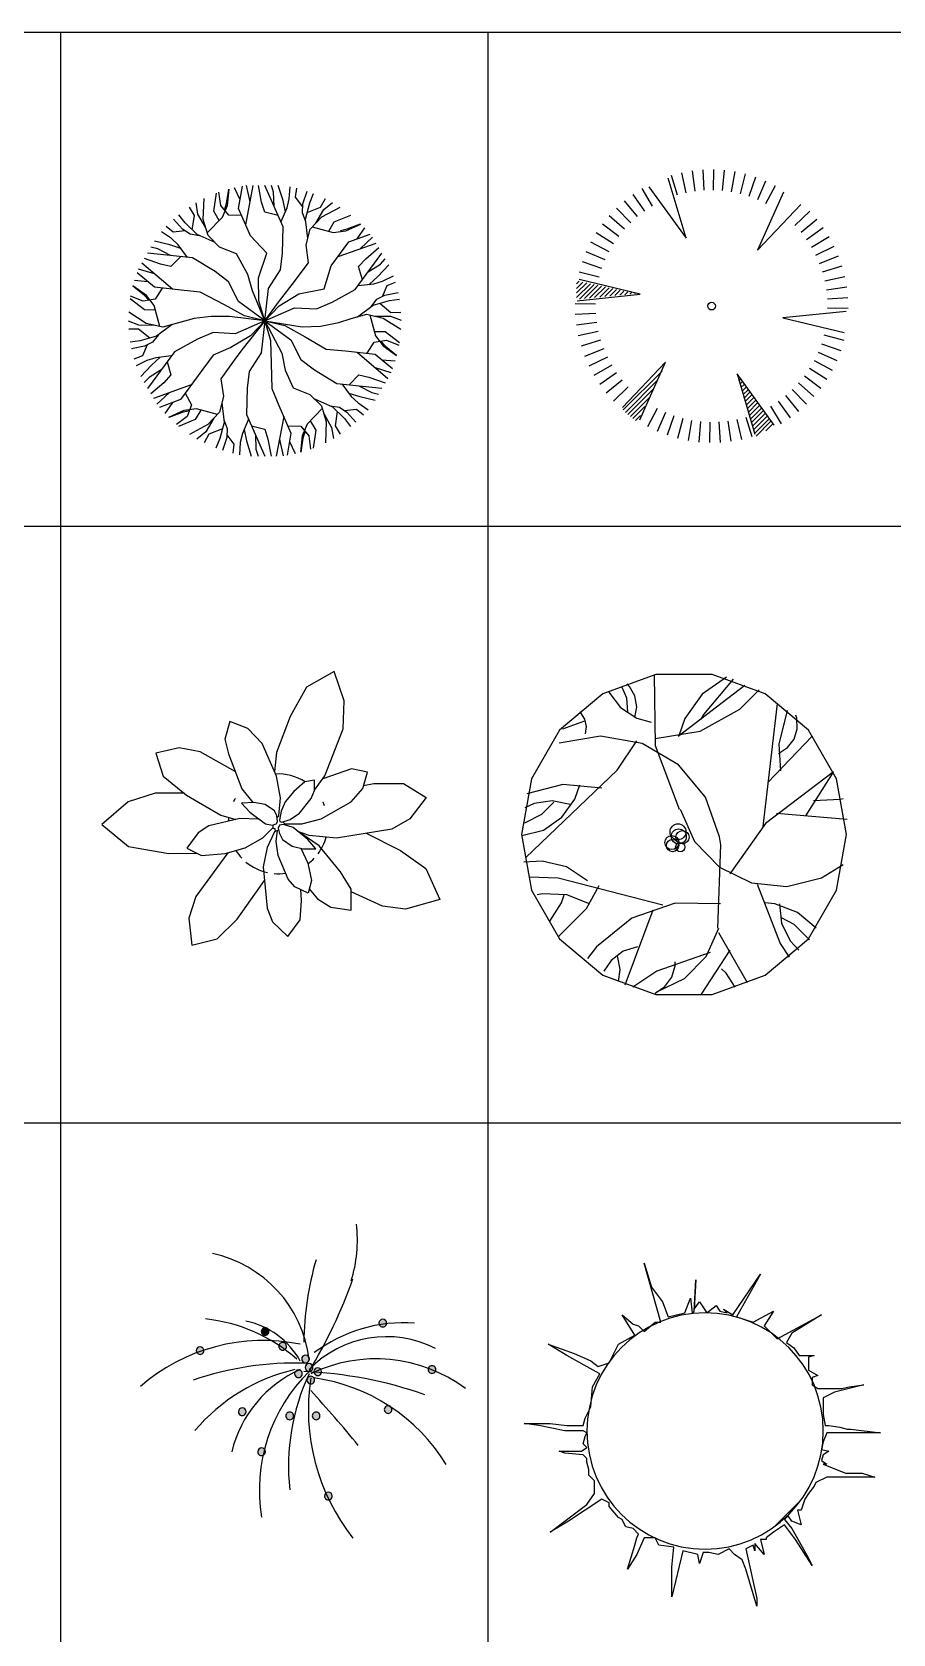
# Model space of a CAD drawing. Header units: millimetres. Extents: x -4017 to 59953, y -688 to 66564.
# Drawn here: x 30828 to 35047, y 40044 to 47895 of the extents above; entities that cross this region are included whole.
import ezdxf

# ---------------------------------------------------------------- set-up
doc = ezdxf.new("R2010")
doc.units = ezdxf.units.MM
doc.layers.add('www.cad-blocks.net', color=7, linetype='Continuous')
doc.styles.get("Standard").update_dxf_attribs({"font": 'arial.ttf'})

# ---------------------------------------------------------------- blocks, each defined once
blk = doc.blocks.new('A$C516926BB')
for p, q in [((0, 38.5194), (62.4121, 38.5194)), ((33.426, 38.5194), (33.426, 0)), ((35.5196, 38.5194), (35.5196, 0)), ((0, 36.0983), (62.4121, 36.0983)), ((0, 33.1729), (62.4121, 33.1729))]:
    blk.add_line(p, q)
blk = doc.blocks.new('A$C1F8B4C3A')
at = {"color": 0}
for p, q in [((0.3666, 1.1593), (0.3705, 1.2613)), ((0.4187, 1.2002), (0.4311, 1.2878)), ((0.4528, 1.2273), (0.4438, 1.2925)), ((0.481, 1.2383), (0.4918, 1.3076)), ((0.485, 1.2271), (0.4936, 1.3081)), ((0.5471, 1.2553), (0.5196, 1.3146)), ((0.54, 1.2136), (0.5585, 1.3222)), ((0.5756, 1.1323), (0.6117, 1.3261)), ((0.5967, 1.246), (0.5785, 1.3253)), ((0.6526, 1.2438), (0.6372, 1.3261)), ((0.7576, 1.123), (0.668, 1.3261)), ((0.7115, 1.2932), (0.7013, 1.3261)), ((0.7138, 1.2223), (0.7115, 1.2932)), ((0.7576, 1.252), (0.7346, 1.3261)), ((0.7782, 1.2164), (0.7884, 1.2603)), ((0.7884, 1.2603), (0.7928, 1.3196)), ((0.8191, 1.2685), (0.8255, 1.3125)), ((0.8542, 1.2217), (0.8191, 1.2685)), ((0.855, 1.2356), (0.8754, 1.2984)), ((0.8883, 1.241), (0.9075, 1.287)), ((0.942, 1.2191), (0.9656, 1.2615)), ((0.2777, 1.1426), (0.2475, 1.1822)), ((0.3236, 1.1782), (0.2986, 1.2198)), ((0.3127, 1.1083), (0.3236, 1.1782)), ((0.3408, 1.186), (0.3322, 1.2407)), ((0.3791, 1.1184), (0.3408, 1.186)), ((0.4454, 1.1536), (0.4187, 1.2002)), ((0.4913, 1.1806), (0.4528, 1.2273)), ((0.4613, 1.1697), (0.485, 1.2271)), ((0.4709, 1.2054), (0.481, 1.2383)), ((0.5555, 1.178), (0.4913, 1.1806)), ((0.5989, 1.0791), (0.54, 1.2136)), ((0.668, 1.1944), (0.6526, 1.2438)), ((0.7334, 1.178), (0.668, 1.1944)), ((0.7477, 1.1456), (0.7782, 1.2164)), ((0.7696, 1.1964), (0.7576, 1.252)), ((0.8524, 1.1917), (0.855, 1.2356)), ((0.8693, 1.1482), (0.8524, 1.1917)), ((0.8678, 1.1614), (0.8883, 1.241)), ((0.8761, 1.1936), (0.942, 1.2191)), ((0.918, 1.1412), (0.9574, 1.2081)), ((0.9472, 1.1725), (1.0375, 1.22)), ((0.9574, 1.2081), (1.0005, 1.2429)), ((1.0087, 1.1477), (1.0907, 1.1808)), ((0.2111, 1.0657), (0.1619, 1.0992)), ((0.2194, 1.0965), (0.1844, 1.124)), ((0.2774, 1.1034), (0.2194, 1.0965)), ((0.2658, 1.111), (0.2216, 1.1601)), ((0.3025, 1.0869), (0.2658, 1.111)), ((0.3364, 1.0851), (0.2777, 1.1426)), ((0.3907, 1.0803), (0.3666, 1.1593)), ((0.3865, 1.0942), (0.4613, 1.1697)), ((0.7551, 0.994), (0.7576, 1.123)), ((0.8785, 1.0659), (0.8678, 1.1614)), ((0.8703, 1.0352), (0.8908, 1.1121)), ((0.8908, 1.1121), (0.9472, 1.1725)), ((0.9007, 1.1226), (1.0035, 1.0956)), ((0.9817, 1.1014), (1.0087, 1.1477)), ((1.0035, 1.0956), (1.065, 1.1038)), ((1.0392, 1.1052), (1.0728, 1.1128)), ((1.065, 1.1038), (1.1395, 1.1368)), ((1.0728, 1.1128), (1.1382, 1.1381)), ((1.1206, 1.0641), (1.1581, 1.1176)), ((0.1442, 1.0156), (0.1105, 1.0232)), ((0.2029, 1.035), (0.1272, 1.0521)), ((0.257, 1.0175), (0.2029, 1.035)), ((0.244, 1.0349), (0.2111, 1.0657)), ((0.2901, 0.9731), (0.244, 1.0349)), ((0.3487, 1.0797), (0.3025, 1.0869)), ((0.4245, 1.0466), (0.3364, 1.0851)), ((0.447, 1.0242), (0.3907, 1.0803)), ((0.5295, 0.9913), (0.447, 1.0242)), ((0.6782, 0.994), (0.5989, 1.0791)), ((0.8831, 0.9474), (0.8703, 1.0352)), ((0.9939, 0.9312), (1.0809, 1.0494)), ((1.0283, 0.9779), (1.2142, 1.0436)), ((1.0809, 1.0494), (1.1843, 1.0877)), ((1.1373, 1.0164), (1.1968, 1.0719)), ((1.1633, 0.9669), (1.227, 1.0214)), ((0.2156, 0.8174), (0.0657, 0.9456)), ((0.1576, 0.9399), (0.0785, 0.9678)), ((0.3146, 0.9705), (0.0939, 0.9944)), ((0.2067, 0.9822), (0.1442, 1.0156)), ((0.2548, 0.9769), (0.208, 0.9285)), ((0.4251, 0.9038), (0.3146, 0.9705)), ((0.585, 0.8889), (0.5295, 0.9913)), ((0.6372, 0.8733), (0.6782, 0.994)), ((0.7448, 0.9117), (0.7551, 0.994)), ((0.803, 0.8408), (0.8831, 0.9474)), ((1.1113, 0.8156), (1.2423, 0.9948)), ((1.1282, 0.9289), (1.1633, 0.9669)), ((1.2356, 0.9406), (1.259, 0.966)), ((0.1273, 0.8272), (0.0425, 0.8976)), ((0.1277, 0.8926), (0.0499, 0.9164)), ((0.208, 0.9285), (0.1576, 0.9399)), ((0.4912, 0.8537), (0.4251, 0.9038)), ((0.6074, 0.8088), (0.585, 0.8889)), ((0.6398, 0.7608), (0.6372, 0.8733)), ((0.6859, 0.8211), (0.7448, 0.9117)), ((0.9598, 0.8199), (0.9939, 0.9312)), ((1.1468, 0.8641), (1.1282, 0.9289)), ((1.1753, 0.9032), (1.2356, 0.9406)), ((1.1808, 0.842), (1.223, 0.8801)), ((1.223, 0.8801), (1.2757, 0.9371)), ((1.2455, 0.8576), (1.2991, 0.8835)), ((0.0765, 0.7885), (0.0219, 0.8326)), ((0.0882, 0.7863), (0.0223, 0.8343)), ((0.0948, 0.8543), (0.0297, 0.8601)), ((0.0999, 0.7633), (0.0765, 0.7885)), ((0.126, 0.7372), (0.0882, 0.7863)), ((0.2732, 0.811), (0.1273, 0.8272)), ((0.1659, 0.8229), (0.1315, 0.7686)), ((0.351, 0.8024), (0.2732, 0.811)), ((0.4707, 0.7413), (0.351, 0.8024)), ((0.5402, 0.7574), (0.4912, 0.8537)), ((0.6682, 0.6631), (0.6074, 0.8088)), ((0.6682, 0.6631), (0.6859, 0.8211)), ((0.7356, 0.7544), (0.803, 0.8408)), ((0.7387, 0.7365), (0.8348, 0.795)), ((0.8348, 0.795), (0.9598, 0.8199)), ((0.9983, 0.7533), (1.1113, 0.8156)), ((1.1258, 0.8355), (1.2024, 0.8445)), ((1.2024, 0.8445), (1.2455, 0.8576)), ((1.2181, 0.7679), (1.2574, 0.7876)), ((1.245, 0.7814), (1.268, 0.8351)), ((1.2574, 0.7876), (1.322, 0.8014)), ((1.268, 0.8351), (1.3093, 0.8516)), ((0.0783, 0.7156), (0.0086, 0.7701)), ((0.0719, 0.7586), (0.0109, 0.7834)), ((0.1315, 0.7686), (0.0719, 0.7586)), ((0.132, 0.7153), (0.0783, 0.7156)), ((0.154, 0.6346), (0.126, 0.7372)), ((0.5694, 0.6873), (0.4707, 0.7413)), ((0.6682, 0.6631), (0.5402, 0.7574)), ((0.6682, 0.6631), (0.6398, 0.7608)), ((0.6682, 0.6631), (0.7356, 0.7544)), ((0.6682, 0.6631), (0.7387, 0.7365)), ((0.6682, 0.6631), (0.814, 0.7268)), ((0.814, 0.7268), (0.9218, 0.7211)), ((0.9218, 0.7211), (0.9983, 0.7533)), ((1.1223, 0.6824), (1.1996, 0.7394)), ((1.1889, 0.7315), (1.2181, 0.7679)), ((1.1996, 0.7394), (1.2788, 0.7615)), ((1.2316, 0.7483), (1.2866, 0.7039)), ((1.2788, 0.7615), (1.3282, 0.7679)), ((0.0516, 0.641), (0, 0.6609)), ((0.0876, 0.6499), (0.0013, 0.7043)), ((0.1293, 0.6403), (0.0516, 0.641)), ((0.1681, 0.6314), (0.0876, 0.6499)), ((0.2142, 0.6438), (0.1369, 0.5867)), ((0.2449, 0.652), (0.1681, 0.6314)), ((0.3221, 0.6743), (0.2449, 0.652)), ((0.4055, 0.6839), (0.3221, 0.6743)), ((0.4952, 0.6839), (0.4055, 0.6839)), ((0.6682, 0.6631), (0.4952, 0.6839)), ((0.6682, 0.6631), (0.5225, 0.5994)), ((0.6682, 0.6631), (0.5561, 0.5205)), ((0.6682, 0.6631), (0.5694, 0.6873)), ((0.6682, 0.6631), (0.5978, 0.5896)), ((0.6682, 0.6631), (0.6506, 0.505)), ((0.6682, 0.6631), (0.6967, 0.5654)), ((0.6682, 0.6631), (0.7517, 0.5045)), ((0.6682, 0.6631), (0.7963, 0.5687)), ((0.6682, 0.6631), (0.7671, 0.6388)), ((0.6682, 0.6631), (0.851, 0.6326)), ((0.7671, 0.6388), (0.8658, 0.5848)), ((0.851, 0.6326), (0.9408, 0.6358)), ((0.9408, 0.6358), (1.0305, 0.6551)), ((1.0305, 0.6551), (1.0916, 0.6741)), ((1.0916, 0.6741), (1.1684, 0.6948)), ((1.1684, 0.6948), (1.2488, 0.6762)), ((1.1825, 0.6915), (1.2105, 0.589)), ((1.2072, 0.6858), (1.2849, 0.6851)), ((1.2488, 0.6762), (1.3352, 0.6218)), ((1.2849, 0.6851), (1.3365, 0.6653)), ((1.2866, 0.7039), (1.3352, 0.7048)), ((0.0498, 0.6222), (0.0013, 0.6214)), ((0.0577, 0.5646), (0.0083, 0.5583)), ((0.1049, 0.5778), (0.0498, 0.6222)), ((0.1369, 0.5867), (0.0577, 0.5646)), ((0.1184, 0.5583), (0.0791, 0.5385)), ((0.1476, 0.5946), (0.1184, 0.5583)), ((0.3382, 0.5728), (0.2252, 0.5105)), ((0.4146, 0.6051), (0.3382, 0.5728)), ((0.5225, 0.5994), (0.4146, 0.6051)), ((0.5978, 0.5896), (0.5017, 0.5311)), ((0.6967, 0.5654), (0.6992, 0.4529)), ((0.7963, 0.5687), (0.8453, 0.4724)), ((0.8658, 0.5848), (0.9696, 0.5237)), ((1.1706, 0.5032), (1.205, 0.5575)), ((1.2045, 0.6108), (1.2581, 0.6106)), ((1.205, 0.5575), (1.2646, 0.5675)), ((1.2105, 0.589), (1.2483, 0.5398)), ((1.2366, 0.5628), (1.26, 0.5376)), ((1.2581, 0.6106), (1.3279, 0.556)), ((1.2646, 0.5675), (1.3256, 0.5427)), ((0.0791, 0.5385), (0.0145, 0.5248)), ((0.0685, 0.491), (0.0271, 0.4746)), ((0.0915, 0.5448), (0.0685, 0.491)), ((0.1341, 0.4816), (0.091, 0.4685)), ((0.2252, 0.5105), (0.0941, 0.3313)), ((0.1557, 0.4842), (0.1135, 0.446)), ((0.2107, 0.4906), (0.1341, 0.4816)), ((0.4151, 0.4949), (0.3426, 0.395)), ((0.5017, 0.5311), (0.4151, 0.4949)), ((0.5561, 0.5205), (0.5177, 0.4693)), ((0.6506, 0.505), (0.5917, 0.4144)), ((0.7517, 0.5045), (0.7677, 0.4212)), ((0.8453, 0.4724), (0.9114, 0.4224)), ((0.9696, 0.5237), (1.0632, 0.5151)), ((1.0632, 0.5151), (1.2091, 0.4989)), ((1.1209, 0.5087), (1.2708, 0.3805)), ((1.2091, 0.4989), (1.294, 0.4285)), ((1.2417, 0.4719), (1.3068, 0.4661)), ((1.2483, 0.5398), (1.3142, 0.4918)), ((1.26, 0.5376), (1.3146, 0.4936)), ((0.091, 0.4685), (0.0374, 0.4427)), ((0.1135, 0.446), (0.0608, 0.389)), ((0.1611, 0.4229), (0.1009, 0.3855)), ((0.2082, 0.3972), (0.1732, 0.3592)), ((0.1897, 0.462), (0.2082, 0.3972)), ((0.3426, 0.395), (0.2556, 0.2767)), ((0.5177, 0.4693), (0.4533, 0.3787)), ((0.5917, 0.4144), (0.5814, 0.3321)), ((0.6992, 0.4529), (0.7036, 0.3315)), ((0.7677, 0.4212), (0.807, 0.3348)), ((0.9114, 0.4224), (1.0219, 0.3557)), ((1.0816, 0.3492), (1.1285, 0.3976)), ((1.1285, 0.3976), (1.1789, 0.3862)), ((1.2088, 0.4335), (1.2866, 0.4097)), ((0.1009, 0.3855), (0.0775, 0.3602)), ((0.1732, 0.3592), (0.1095, 0.3047)), ((0.3082, 0.3482), (0.1223, 0.2825)), ((0.4533, 0.3787), (0.4662, 0.2909)), ((0.5814, 0.3321), (0.5788, 0.2031)), ((0.7036, 0.3315), (0.7376, 0.247)), ((0.807, 0.3348), (0.8895, 0.302)), ((1.0219, 0.3557), (1.2426, 0.3318)), ((1.0464, 0.353), (1.0924, 0.2912)), ((1.1298, 0.344), (1.1923, 0.3105)), ((1.1789, 0.3862), (1.258, 0.3584)), ((0.1992, 0.3097), (0.1397, 0.2542)), ((0.2556, 0.2767), (0.1522, 0.2385)), ((0.2159, 0.262), (0.1784, 0.2086)), ((0.2786, 0.308), (0.3085, 0.251)), ((0.3085, 0.251), (0.2873, 0.1944)), ((0.4662, 0.2909), (0.4456, 0.2141)), ((0.458, 0.2602), (0.4687, 0.1647)), ((0.7376, 0.247), (0.7965, 0.1126)), ((0.8895, 0.302), (0.9458, 0.2458)), ((0.912, 0.2795), (1.0001, 0.2411)), ((0.9458, 0.2458), (0.9699, 0.1668)), ((0.9878, 0.2464), (1.0339, 0.2393)), ((1.0001, 0.2411), (1.0588, 0.1835)), ((1.0339, 0.2393), (1.0707, 0.2151)), ((1.0795, 0.3086), (1.1336, 0.2912)), ((1.0924, 0.2912), (1.1253, 0.2604)), ((1.1253, 0.2604), (1.1745, 0.2269)), ((1.1336, 0.2912), (1.2093, 0.2741)), ((1.1923, 0.3105), (1.2259, 0.3029)), ((0.2715, 0.2223), (0.197, 0.1893)), ((0.2637, 0.2133), (0.1983, 0.188)), ((0.2873, 0.1944), (0.2353, 0.154)), ((0.3278, 0.1784), (0.2458, 0.1453)), ((0.2972, 0.221), (0.2637, 0.2133)), ((0.3329, 0.2305), (0.2715, 0.2223)), ((0.3548, 0.2248), (0.3278, 0.1784)), ((0.4358, 0.2035), (0.3329, 0.2305)), ((0.4185, 0.185), (0.379, 0.118)), ((0.4456, 0.2141), (0.3893, 0.1537)), ((0.4687, 0.1647), (0.4482, 0.0851)), ((0.4672, 0.178), (0.4841, 0.1345)), ((0.5888, 0.1806), (0.5583, 0.1098)), ((0.5788, 0.2031), (0.6685, 0)), ((0.7609, 0.1939), (0.7248, 0)), ((0.95, 0.232), (0.8752, 0.1564)), ((0.8911, 0.1725), (0.9177, 0.126)), ((0.9574, 0.2077), (0.9957, 0.1401)), ((0.9699, 0.1668), (0.966, 0.0648)), ((1.0238, 0.2178), (1.0128, 0.1479)), ((1.0588, 0.1835), (1.089, 0.1439)), ((1.0591, 0.2227), (1.1171, 0.2297)), ((1.0707, 0.2151), (1.1149, 0.166)), ((1.1171, 0.2297), (1.1521, 0.2021)), ((0.3893, 0.1537), (0.299, 0.1061)), ((0.379, 0.118), (0.336, 0.0833)), ((0.3944, 0.1071), (0.3709, 0.0646)), ((0.4604, 0.1326), (0.3944, 0.1071)), ((0.4482, 0.0851), (0.429, 0.0391)), ((0.4815, 0.0906), (0.4611, 0.0277)), ((0.4841, 0.1345), (0.4815, 0.0906)), ((0.4823, 0.1044), (0.5174, 0.0576)), ((0.5583, 0.1098), (0.5481, 0.0659)), ((0.5669, 0.1297), (0.5788, 0.0741)), ((0.6031, 0.1481), (0.6685, 0.1318)), ((0.6227, 0.1038), (0.6249, 0.0329)), ((0.6685, 0.1318), (0.6838, 0.0824)), ((0.6838, 0.0824), (0.6992, 0)), ((0.7397, 0.0802), (0.758, 0.0009)), ((0.7965, 0.1126), (0.778, 0.0039)), ((0.781, 0.1481), (0.8452, 0.1455)), ((0.8515, 0.0991), (0.8429, 0.0181)), ((0.8555, 0.0879), (0.8446, 0.0185)), ((0.8452, 0.1455), (0.8836, 0.0988)), ((0.8752, 0.1564), (0.8515, 0.0991)), ((0.8656, 0.1207), (0.8555, 0.0879)), ((0.8836, 0.0988), (0.8927, 0.0336)), ((0.9177, 0.126), (0.9054, 0.0383)), ((0.9957, 0.1401), (1.0043, 0.0855)), ((1.0128, 0.1479), (1.0378, 0.1063)), ((0.5174, 0.0576), (0.511, 0.0136)), ((0.5481, 0.0659), (0.5437, 0.0065)), ((0.5788, 0.0741), (0.6019, 0)), ((0.6249, 0.0329), (0.6352, 0)), ((0.7894, 0.0708), (0.8169, 0.0116))]:
    blk.add_line(p, q, dxfattribs=at)
at = {"color": 0, "width": 0.8, "flags": 9}
for tag in ['XSIZE', 'YSIZE']:
    blk.add_attdef(tag, (0.6734, 0.6602), '', height=0.000263, dxfattribs=at)
blk = doc.blocks.new('A$C79B41623')
at = {"color": 0}
for p, q in [((0.6337, 1.2369), (0.6274, 1.3373)), ((0.6783, 1.2379), (0.6799, 1.3385)), ((0.7229, 1.2355), (0.7324, 1.3356)), ((0.5445, 1.0014), (0.4569, 1.2965)), ((0.5021, 1.2129), (0.4726, 1.309)), ((0.5453, 1.2243), (0.5234, 1.3225)), ((0.5892, 1.2324), (0.5751, 1.3319)), ((0.7672, 1.2295), (0.7845, 1.3286)), ((0.8108, 1.2201), (0.8358, 1.3175)), ((0.8536, 1.2073), (0.8862, 1.3024)), ((0.8952, 1.1912), (0.9352, 1.2835)), ((0.9355, 1.1718), (0.9826, 1.2607)), ((0.3068, 1.1076), (0.2427, 1.1851)), ((0.3423, 1.1347), (0.2845, 1.2169)), ((0.3798, 1.1589), (0.3287, 1.2454)), ((0.3622, 1.2533), (0.5445, 1.0014)), ((1.0216, 1.2272), (0.8945, 0.9434)), ((0.2427, 1.0455), (0.1673, 1.112)), ((0.2735, 1.0778), (0.2036, 1.15)), ((0.8945, 0.9434), (1.1063, 1.1668)), ((1.0778, 1.065), (1.15, 1.1349)), ((0.1891, 0.9741), (0.1042, 1.028)), ((0.2145, 1.0108), (0.1341, 1.0712)), ((1.1076, 1.0317), (1.1851, 1.0958)), ((1.1347, 0.9962), (1.2169, 1.054)), ((0.1666, 0.9355), (0.0778, 0.9826)), ((1.1589, 0.9587), (1.2454, 1.0098)), ((1.1801, 0.9193), (1.2704, 0.9636)), ((0.1312, 0.8536), (0.0361, 0.8862)), ((0.1473, 0.8953), (0.055, 0.9352)), ((1.1981, 0.8785), (1.2916, 0.9155)), ((1.2129, 0.8364), (1.309, 0.8659)), ((0.0078, 0.7783), (0.0207, 0.7912)), ((0.0078, 0.756), (0.0389, 0.7872)), ((0.3192, 0.7273), (0.0198, 0.799)), ((0.1184, 0.8108), (0.021, 0.8359)), ((1.2243, 0.7932), (1.3225, 0.8151)), ((0.0078, 0.7337), (0.0572, 0.7832)), ((0.0078, 0.7114), (0.0755, 0.7792)), ((0.0099, 0.6954), (0.3192, 0.7273)), ((0.0221, 0.7035), (0.0938, 0.7752)), ((0.0468, 0.7059), (0.112, 0.7711)), ((0.0715, 0.7083), (0.1303, 0.7671)), ((0.0962, 0.7107), (0.1486, 0.7631)), ((0.1209, 0.7131), (0.1668, 0.7591)), ((0.1455, 0.7156), (0.1851, 0.7551)), ((0.1702, 0.718), (0.2034, 0.7511)), ((0.1949, 0.7204), (0.2217, 0.7471)), ((0.2196, 0.7228), (0.2399, 0.7431)), ((0.2443, 0.7252), (0.2582, 0.7391)), ((0.2689, 0.7276), (0.2765, 0.7351)), ((0.2936, 0.73), (0.2948, 0.7311)), ((1.2324, 0.7492), (1.3319, 0.7634)), ((1.2369, 0.7048), (1.3373, 0.7111)), ((0.1005, 0.6783), (0, 0.6799)), ((0.1016, 0.6337), (0.0012, 0.6274)), ((1.3286, 0.6431), (1.0193, 0.6112)), ((1.2379, 0.6602), (1.3385, 0.6586)), ((0.1061, 0.5892), (0.0066, 0.5751)), ((1.0193, 0.6112), (1.3187, 0.5395)), ((0.1141, 0.5453), (0.016, 0.5234)), ((0.1256, 0.5021), (0.0295, 0.4726)), ((1.2073, 0.4849), (1.3024, 0.4523)), ((1.2201, 0.5277), (1.3175, 0.5026)), ((0.1404, 0.46), (0.0469, 0.423)), ((0.1584, 0.4191), (0.0681, 0.3749)), ((0.4439, 0.3951), (0.2322, 0.1717)), ((0.3169, 0.1113), (0.4439, 0.3951)), ((1.1718, 0.403), (1.2607, 0.3559)), ((1.1912, 0.4432), (1.2835, 0.4033)), ((0.1796, 0.3798), (0.093, 0.3287)), ((0.2038, 0.3423), (0.1215, 0.2845)), ((0.2365, 0.1606), (0.4271, 0.3511)), ((0.9762, 0.0851), (0.794, 0.337)), ((0.794, 0.337), (0.8816, 0.042)), ((0.7979, 0.3209), (0.8012, 0.3243)), ((1.124, 0.3276), (1.2044, 0.2672)), ((1.1494, 0.3644), (1.2343, 0.3105)), ((0.2309, 0.3068), (0.1534, 0.2427)), ((0.2607, 0.2735), (0.1885, 0.2036)), ((0.2466, 0.1483), (0.4058, 0.3075)), ((0.259, 0.1384), (0.3845, 0.264)), ((0.803, 0.3038), (0.8106, 0.3114)), ((0.8082, 0.2867), (0.8199, 0.2984)), ((0.8134, 0.2696), (0.8293, 0.2855)), ((0.8186, 0.2525), (0.8387, 0.2726)), ((0.8238, 0.2354), (0.848, 0.2597)), ((0.8289, 0.2183), (0.8574, 0.2467)), ((1.065, 0.2607), (1.1349, 0.1885)), ((1.0958, 0.293), (1.1712, 0.2265)), ((0.2714, 0.1286), (0.3632, 0.2204)), ((0.2838, 0.1187), (0.3419, 0.1768)), ((0.403, 0.1667), (0.3559, 0.0778)), ((0.8341, 0.2012), (0.8667, 0.2338)), ((0.8393, 0.1841), (0.8761, 0.2209)), ((0.8445, 0.167), (0.8854, 0.208)), ((0.8497, 0.1499), (0.8948, 0.195)), ((0.8548, 0.1328), (0.9041, 0.1821)), ((0.86, 0.1157), (0.9135, 0.1692)), ((0.9587, 0.1796), (1.0098, 0.093)), ((0.9962, 0.2038), (1.054, 0.1215)), ((1.0317, 0.2309), (1.0958, 0.1534)), ((0.2962, 0.1088), (0.3206, 0.1332)), ((0.4432, 0.1473), (0.4033, 0.055)), ((0.4849, 0.1312), (0.4523, 0.0361)), ((0.5277, 0.1184), (0.5026, 0.021)), ((0.5713, 0.109), (0.554, 0.0099)), ((0.6156, 0.103), (0.6061, 0.0029)), ((0.6602, 0.1005), (0.6586, 0)), ((0.7048, 0.1016), (0.7111, 0.0012)), ((0.7492, 0.1061), (0.7634, 0.0066)), ((0.7932, 0.1141), (0.8151, 0.016)), ((0.8364, 0.1256), (0.8659, 0.0295)), ((0.8652, 0.0986), (0.9228, 0.1563)), ((0.8704, 0.0815), (0.9322, 0.1434)), ((0.8756, 0.0644), (0.9415, 0.1304)), ((0.8807, 0.0473), (0.9509, 0.1175)), ((0.8877, 0.032), (0.9602, 0.1046)), ((0.9358, 0.0579), (0.9696, 0.0917))]:
    blk.add_line(p, q, dxfattribs=at)
blk.add_ellipse((0.6692, 0.6692), major_axis=(0.0134, 0.0134), ratio=1, start_param=5.497787, end_param=11.780972, dxfattribs=at)
blk = doc.blocks.new('A$C300170E6')
at = {"color": 0}
for p, q in [((1.1375, 1.3411), (1.0032, 1.2632)), ((1.1879, 1.1975), (1.1375, 1.3411)), ((1.0032, 1.2632), (0.9222, 1.12)), ((1.1817, 1.059), (1.1879, 1.1975)), ((0.9222, 1.12), (0.8547, 0.9437)), ((0.6275, 1.095), (0.6021, 1.009)), ((0.7149, 1.0614), (0.6275, 1.095)), ((0.7847, 0.9884), (0.7149, 1.0614)), ((1.0924, 0.8293), (1.1817, 1.059)), ((0.3787, 0.9668), (0.2636, 0.9396)), ((0.4809, 0.9475), (0.3787, 0.9668)), ((0.6528, 0.85), (0.4809, 0.9475)), ((0.6021, 1.009), (0.6197, 0.9371)), ((0.856, 0.8282), (0.7847, 0.9884)), ((0.8547, 0.9437), (0.8461, 0.8505)), ((0.2636, 0.9396), (0.2999, 0.8279)), ((0.6197, 0.9371), (0.6851, 0.7649)), ((1.2228, 0.8642), (1.082, 0.8147)), ((1.3019, 0.8478), (1.2228, 0.8642)), ((0.2999, 0.8279), (0.414, 0.7339)), ((0.8754, 0.7222), (0.856, 0.8282)), ((0.9943, 0.7992), (0.9398, 0.7519)), ((1.0424, 0.8088), (0.9943, 0.7992)), ((1.0424, 0.7585), (1.0924, 0.8293)), ((1.0424, 0.7581), (1.0424, 0.8088)), ((1.2786, 0.7679), (1.3019, 0.8478)), ((1.2825, 0.7812), (1.3332, 0.7911)), ((1.3332, 0.7911), (1.4785, 0.7912)), ((1.4785, 0.7912), (1.5883, 0.7227)), ((0.2604, 0.745), (0.1289, 0.702)), ((0.4022, 0.7436), (0.2604, 0.745)), ((0.414, 0.7339), (0.5827, 0.6369)), ((0.6851, 0.7649), (0.7399, 0.6984)), ((0.8665, 0.6327), (0.8754, 0.7222)), ((0.9398, 0.7519), (0.8981, 0.7018)), ((0.9676, 0.6466), (1.0259, 0.7186)), ((1.0259, 0.7186), (1.0424, 0.7581)), ((1.2216, 0.7013), (1.2786, 0.7679)), ((1.5883, 0.7227), (1.5093, 0.6184)), ((0.1289, 0.702), (0, 0.5914)), ((0.5827, 0.6369), (0.6563, 0.6159)), ((0.7448, 0.6986), (0.6844, 0.6953)), ((0.6844, 0.6953), (0.7247, 0.6516)), ((0.7247, 0.6516), (0.8021, 0.5937)), ((0.7997, 0.6895), (0.7448, 0.6986)), ((0.8449, 0.6579), (0.7997, 0.6895)), ((0.8575, 0.6327), (0.8449, 0.6579)), ((0.8605, 0.6059), (0.8575, 0.6327)), ((0.8582, 0.6261), (0.8665, 0.6327)), ((0.8784, 0.6566), (0.8695, 0.6118)), ((0.8981, 0.7018), (0.8784, 0.6566)), ((0.9232, 0.6149), (0.9676, 0.6466)), ((1.0748, 0.6186), (1.2216, 0.7013)), ((0, 0.5914), (0.1298, 0.4828)), ((0.4719, 0.5502), (0.4161, 0.4743)), ((0.5231, 0.5835), (0.4719, 0.5502)), ((0.6759, 0.6207), (0.5231, 0.5835)), ((0.765, 0.6177), (0.6759, 0.6207)), ((0.7727, 0.6158), (0.765, 0.6177)), ((0.789, 0.5253), (0.8396, 0.576)), ((0.8021, 0.5937), (0.8367, 0.588)), ((0.8456, 0.5551), (0.8099, 0.4776)), ((0.8486, 0.5701), (0.8355, 0.5719)), ((0.8367, 0.588), (0.8546, 0.5939)), ((0.8396, 0.576), (0.8396, 0.588)), ((0.8665, 0.5641), (0.8456, 0.5551)), ((0.8511, 0.5575), (0.8486, 0.5701)), ((0.8546, 0.5939), (0.8575, 0.5969)), ((0.8546, 0.5074), (0.86, 0.5613)), ((0.8575, 0.5969), (0.8605, 0.6059)), ((0.8695, 0.588), (0.8635, 0.5731)), ((0.8635, 0.5731), (0.8695, 0.5462)), ((0.8695, 0.6118), (0.8724, 0.6059)), ((0.8904, 0.591), (0.8695, 0.588)), ((0.8724, 0.6059), (0.8814, 0.6029)), ((0.8814, 0.6029), (0.9232, 0.6149)), ((0.886, 0.6042), (0.8963, 0.594)), ((0.9364, 0.5757), (0.8904, 0.591)), ((0.8963, 0.594), (0.9798, 0.594)), ((1.0095, 0.5173), (0.9364, 0.5757)), ((1.0157, 0.5374), (0.9596, 0.5571)), ((0.9798, 0.594), (1.0748, 0.6186)), ((1.4201, 0.5687), (1.1497, 0.5235)), ((1.5093, 0.6184), (1.4201, 0.5687)), ((0.1298, 0.4828), (0.3282, 0.4484)), ((0.4161, 0.4743), (0.4881, 0.4384)), ((0.6042, 0.4484), (0.7023, 0.4771)), ((0.7023, 0.4771), (0.789, 0.5253)), ((0.8099, 0.4776), (0.7899, 0.3829)), ((0.864, 0.439), (0.8546, 0.5074)), ((0.8695, 0.5462), (0.8852, 0.518)), ((0.8852, 0.518), (0.9318, 0.4841)), ((0.9318, 0.4841), (0.9859, 0.4717)), ((0.9769, 0.5463), (0.9699, 0.5488)), ((0.9741, 0.4744), (1.009, 0.4008)), ((1.064, 0.4854), (0.9769, 0.5463)), ((0.9859, 0.4717), (1.0485, 0.4717)), ((1.0485, 0.4717), (1.0095, 0.5173)), ((1.1497, 0.5235), (1.0157, 0.5374)), ((1.1699, 0.3585), (1.064, 0.4854)), ((1.2942, 0.5477), (1.4633, 0.4626)), ((0.3282, 0.4484), (0.4638, 0.4505)), ((0.6164, 0.452), (0.4605, 0.2373)), ((0.4881, 0.4384), (0.6042, 0.4484)), ((0.913, 0.3236), (0.864, 0.439)), ((1.009, 0.4008), (1.0272, 0.3163)), ((1.4633, 0.4626), (1.5876, 0.3748)), ((0.6627, 0.1272), (0.7965, 0.317)), ((0.7899, 0.3829), (0.8103, 0.18)), ((0.9456, 0.286), (0.913, 0.3236)), ((1.0272, 0.3163), (1.0099, 0.2539)), ((1.2217, 0.2739), (1.1699, 0.3585)), ((1.5876, 0.3748), (1.6565, 0.2234)), ((0.4605, 0.2373), (0.4255, 0.132)), ((1.0099, 0.2539), (0.9456, 0.286)), ((0.978, 0.2182), (0.9745, 0.2716)), ((1.0158, 0.2754), (1.0565, 0.227)), ((1.2218, 0.1705), (1.2217, 0.2739)), ((1.3755, 0.191), (1.2217, 0.2611)), ((0.8103, 0.18), (0.8366, 0.1132)), ((0.9712, 0.1228), (0.978, 0.2182)), ((1.0565, 0.227), (1.1218, 0.1853)), ((1.1218, 0.1853), (1.2218, 0.1705)), ((1.4872, 0.1754), (1.3755, 0.191)), ((1.6565, 0.2234), (1.4872, 0.1754)), ((0.4255, 0.132), (0.4403, 0)), ((0.5653, 0.0297), (0.6627, 0.1272)), ((0.8366, 0.1132), (0.9116, 0.0421)), ((0.9116, 0.0421), (0.9712, 0.1228)), ((0.4403, 0), (0.5653, 0.0297))]:
    blk.add_line(p, q, dxfattribs=at)
for major_axis, start_param, end_param in [((-0.173, 0.173), -1.357955, -0.728836), ((0.173, 0.173), 1.820288, 1.898741), ((0.173, 0.173), 5.869577, 5.948031), ((0.173, 0.173), 2.224792, 2.303246), ((0.173, 0.173), 4.853149, 5.22784), ((-0.173, 0.173), 1.347027, 1.546602), ((-0.173, 0.173), 1.655524, 2.141526), ((-0.173, 0.173), 2.996587, 3.166981), ((0.173, 0.173), 3.845335, 4.080345)]:
    blk.add_ellipse((0.8635, 0.5939), major_axis=major_axis, ratio=1, start_param=start_param, end_param=end_param, dxfattribs=at)
blk = doc.blocks.new('A$C5BDD0F14')
at = {"color": 0, "linetype": 'Continuous'}
for p, q in [((0.6577, 1.5676), (0.3979, 1.473)), ((0.5163, 1.451), (0.4932, 1.5044)), ((0.5283, 1.5091), (0.5168, 1.5215)), ((0.555, 1.4626), (0.5283, 1.5091)), ((0.6493, 1.5669), (0.6555, 1.2194)), ((0.9341, 1.5676), (0.6577, 1.5676)), ((0.7674, 1.266), (1.0938, 1.5157)), ((1.0039, 1.5555), (0.8843, 1.4721)), ((1.037, 1.5441), (0.891, 1.3722)), ((1.1938, 1.473), (0.9341, 1.5676)), ((1.0699, 1.3983), (1.1647, 1.4931)), ((0.3979, 1.473), (0.1862, 1.2954)), ((0.427, 1.4817), (0.4844, 1.4055)), ((0.5215, 1.3852), (0.5163, 1.451)), ((0.5642, 1.4097), (0.555, 1.4626)), ((0.8843, 1.4721), (0.8005, 1.3528)), ((1.1836, 0.8234), (1.2545, 1.425)), ((1.4055, 1.2954), (1.1938, 1.473)), ((0.3088, 1.3398), (0.2, 1.3002)), ((0.2904, 1.3798), (0.2851, 1.3852)), ((0.3101, 1.3492), (0.2904, 1.3798)), ((0.3182, 1.3136), (0.3101, 1.3492)), ((0.4844, 1.4055), (0.5644, 1.3536)), ((0.5547, 1.3568), (0.5642, 1.4097)), ((0.5644, 1.3536), (0.6351, 1.3342)), ((0.8005, 1.3528), (0.7722, 1.2718)), ((0.8746, 1.2898), (1.0699, 1.3983)), ((0.891, 1.3722), (0.8762, 1.3456)), ((1.3018, 1.3909), (1.2605, 1.227)), ((1.3484, 1.3536), (1.3444, 1.3682)), ((1.3509, 1.3012), (1.3484, 1.3536)), ((0.1862, 1.2954), (0.048, 1.056)), ((0.3872, 1.2661), (0.1837, 1.231)), ((0.3136, 1.2774), (0.3182, 1.3136)), ((0.5905, 1.2294), (0.3872, 1.2661)), ((0.654, 1.2548), (0.8746, 1.2898)), ((1.2072, 1.0391), (1.4248, 1.266)), ((1.3352, 1.2511), (1.3509, 1.3012)), ((1.5437, 1.056), (1.4055, 1.2954)), ((0.4683, 1.0986), (0.5641, 1.2434)), ((0.7689, 1.1254), (0.5905, 1.2294)), ((0.6555, 1.2194), (0.7722, 0.9086)), ((1.2592, 1.181), (1.3034, 1.2093)), ((1.2605, 1.227), (1.2687, 1.0959)), ((1.3034, 1.2093), (1.3352, 1.2511)), ((0.901, 0.9667), (0.7689, 1.1254)), ((0.048, 1.056), (0, 0.7838)), ((0.0204, 0.6703), (0.4683, 1.0986)), ((0.2028, 1.028), (0.0251, 0.9823)), ((0.3939, 1.0107), (0.2028, 1.028)), ((0.2614, 0.9574), (0.2851, 1.0277)), ((1.5288, 1.0901), (1.1962, 0.8372)), ((1.5241, 1.0845), (1.3917, 0.8746)), ((1.5917, 0.7838), (1.5437, 1.056)), ((0.1499, 0.9487), (0.0612, 0.935)), ((0.0993, 0.8829), (0.1575, 0.9427)), ((0.2378, 0.9313), (0.1499, 0.9487)), ((0.1978, 0.868), (0.2614, 0.9574)), ((0.9708, 0.7724), (0.901, 0.9667)), ((1.4306, 0.951), (1.5609, 0.9561)), ((1.5609, 0.9561), (1.5761, 0.9597)), ((0.0612, 0.935), (0.0156, 0.9143)), ((0.0156, 0.8405), (0.0993, 0.8829)), ((0.1075, 0.8057), (0.1978, 0.868)), ((0.7769, 0.9086), (0.8482, 0.7492)), ((1.5949, 0.8575), (1.2498, 0.8859)), ((0.0014, 0.778), (0.1075, 0.8057)), ((1.1962, 0.8372), (1.0206, 0.5913)), ((0, 0.7838), (0.048, 0.5116)), ((0.8482, 0.7492), (0.9697, 0.6237)), ((0.9613, 0.3242), (0.977, 0.7325)), ((0.977, 0.7325), (0.9708, 0.7724)), ((1.5437, 0.5116), (1.5917, 0.7838)), ((0.1014, 0.6536), (0.0109, 0.6476)), ((0.2207, 0.6247), (0.1014, 0.6536)), ((1.4699, 0.572), (1.5761, 0.6362)), ((0.1793, 0.5695), (0.0392, 0.5738)), ((0.6918, 0.4376), (0.1793, 0.5695)), ((0.3229, 0.5567), (0.2207, 0.6247)), ((0.9697, 0.6237), (1.1268, 0.5474)), ((1.3005, 0.5295), (1.4699, 0.572)), ((0.048, 0.5116), (0.1862, 0.2722)), ((0.1026, 0.4932), (0.077, 0.4887)), ((0.2219, 0.4885), (0.1026, 0.4932)), ((0.1958, 0.448), (0.2095, 0.4887)), ((0.3324, 0.4433), (0.2219, 0.4885)), ((0.3187, 0.4217), (0.3797, 0.5341)), ((1.1268, 0.5474), (1.3005, 0.5295)), ((1.1552, 0.5397), (1.2667, 0.2493)), ((1.4055, 0.2722), (1.5437, 0.5116)), ((0.1385, 0.3582), (0.1958, 0.448)), ((0.1811, 0.2844), (0.3187, 0.4217)), ((0.5074, 0.0461), (0.6445, 0.4149)), ((0.752, 0.4471), (0.5407, 0.3743)), ((0.9755, 0.4433), (0.752, 0.4471)), ((1.2407, 0.4435), (1.1931, 0.4489)), ((1.3527, 0.4017), (1.2407, 0.4435)), ((1.264, 0.4433), (1.2741, 0.3483)), ((1.4437, 0.3242), (1.3527, 0.4017)), ((0.5407, 0.3743), (0.367, 0.2335)), ((0.9043, 0.1862), (0.966, 0.3238)), ((0.966, 0.3238), (0.966, 0.3242)), ((1.3355, 0.3419), (1.2734, 0.3752)), ((1.2741, 0.3483), (1.316, 0.2625)), ((1.4105, 0.2674), (1.3355, 0.3419)), ((0.1862, 0.2722), (0.3979, 0.0945)), ((1.1079, 0.0575), (0.966, 0.3014)), ((1.1938, 0.0945), (1.4055, 0.2722)), ((1.2667, 0.2493), (1.3112, 0.1823)), ((1.316, 0.2625), (1.3585, 0.2163)), ((0.367, 0.2335), (0.3229, 0.1766)), ((0.4385, 0.1658), (0.4034, 0.1142)), ((0.4977, 0.2111), (0.4385, 0.1658)), ((0.4725, 0.1808), (0.4695, 0.188)), ((0.4838, 0.1221), (0.4725, 0.1808)), ((0.5688, 0.2334), (0.4977, 0.2111)), ((0.9235, 0.205), (0.6626, 0.1146)), ((0.7522, 0.1396), (0.7533, 0.1596)), ((0.7992, 0.0779), (0.9043, 0.1862)), ((0.881, 0.0007), (1.0228, 0.2163)), ((0.3979, 0.0945), (0.6577, 0)), ((0.4743, 0.0631), (0.4838, 0.1221)), ((0.6626, 0.1146), (0.5452, 0.0347)), ((0.7019, 0.0382), (0.736, 0.0844)), ((0.736, 0.0844), (0.7522, 0.1396)), ((0.9341, 0), (1.1938, 0.0945)), ((1.0025, 0.1041), (0.9803, 0.1255)), ((1.0465, 0.0347), (1.0025, 0.1041)), ((0.654, 0.0063), (0.7019, 0.0382)), ((0.6634, 0.0121), (0.7992, 0.0779)), ((0.6577, 0), (0.9341, 0))]:
    blk.add_line(p, q, dxfattribs=at)
at = {"color": 0}
for centre, major_axis, start_param, end_param in [((0.7666, 0.7968), (-0.0277, 0.0277), 3.926991, 10.210176), ((0.7703, 0.7743), (-0.0261, 0.0261), 3.926991, 10.210176), ((0.789, 0.7706), (0.0228, 0.0228), 5.497787, 11.780972), ((0.7366, 0.7443), (-0.0244, 0.0244), 3.926991, 10.210176), ((0.7403, 0.7294), (0.0213, 0.0213), 5.497787, 11.780972), ((0.7778, 0.7219), (-0.0161, 0.0161), 3.926991, 10.210176)]:
    blk.add_ellipse(centre, major_axis=major_axis, ratio=1, start_param=start_param, end_param=end_param, dxfattribs=at)
blk = doc.blocks.new('A$C58704CF9')
at = {"color": 0, "linetype": 'Continuous'}
for p, q in [((0.5881, 1.6799), (0.6242, 1.5625)), ((0.6695, 1.3909), (0.5881, 1.6799)), ((0.8414, 1.5987), (0.8323, 1.4541)), ((0.8323, 1.4451), (0.8414, 1.5987)), ((1.0223, 1.427), (1.158, 1.6257)), ((1.158, 1.6257), (1.0404, 1.418)), ((0.6242, 1.5625), (0.6785, 1.4903)), ((0.7871, 1.4361), (0.8142, 1.5083)), ((0.8142, 1.5083), (0.8233, 1.4361)), ((0.4795, 1.427), (0.5338, 1.3819)), ((0.5428, 1.3277), (0.4795, 1.427)), ((0.6785, 1.4903), (0.7057, 1.418)), ((0.7057, 1.418), (0.7871, 1.4361)), ((0.8233, 1.4361), (0.8323, 1.4451)), ((0.8323, 1.4541), (0.8595, 1.4903)), ((0.8595, 1.4903), (0.8956, 1.4361)), ((0.8956, 1.4361), (0.9409, 1.4722)), ((0.9409, 1.4722), (0.959, 1.4451)), ((0.959, 1.4451), (0.9952, 1.4361)), ((0.9952, 1.4361), (0.9771, 1.4541)), ((0.9771, 1.4541), (1.0223, 1.427)), ((1.0404, 1.418), (1.1218, 1.3909)), ((1.1218, 1.3909), (1.2213, 1.4451)), ((1.2213, 1.4451), (1.1761, 1.3729)), ((1.2394, 1.3096), (1.4566, 1.427)), ((1.4566, 1.427), (1.3118, 1.3367)), ((0.5338, 1.3819), (0.5609, 1.3729)), ((0.5609, 1.3729), (0.5881, 1.3458)), ((0.5881, 1.3458), (0.6423, 1.3909)), ((0.6423, 1.3909), (0.6695, 1.3909)), ((1.1761, 1.3729), (1.2394, 1.3096)), ((1.3118, 1.3367), (1.2847, 1.2916)), ((0.1176, 1.2825), (0.2443, 1.2374)), ((0.2081, 1.2283), (0.1176, 1.2825)), ((0.4162, 1.1922), (0.4614, 1.2825)), ((0.4614, 1.2825), (0.5428, 1.3277)), ((1.2847, 1.2916), (1.3209, 1.2645)), ((1.3209, 1.2645), (1.348, 1.2283)), ((0.3528, 1.1471), (0.2081, 1.2283)), ((0.2443, 1.2374), (0.3257, 1.2012)), ((0.3257, 1.2012), (0.3619, 1.1742)), ((0.3619, 1.1742), (0.4162, 1.1922)), ((1.348, 1.2283), (1.4204, 1.2283)), ((1.4204, 1.2283), (1.3932, 1.2193)), ((1.3932, 1.2193), (1.3932, 1.1922)), ((1.3932, 1.1922), (1.3932, 1.1561)), ((0.3347, 1.0748), (0.3709, 1.138)), ((0.3709, 1.138), (0.3528, 1.1471)), ((1.3932, 1.1561), (1.4385, 1.129)), ((1.4385, 1.129), (1.4113, 1.12)), ((1.4113, 1.12), (1.4113, 1.0838)), ((0.3257, 0.9754), (0.3347, 1.0748)), ((1.4113, 1.0838), (1.4385, 1.0658)), ((1.4385, 1.0658), (1.4837, 1.0658)), ((1.5199, 1.0477), (1.4656, 1.0206)), ((1.4656, 1.0206), (1.4656, 0.9845)), ((1.4837, 1.0658), (1.5561, 1.0658)), ((1.6646, 1.0838), (1.5199, 1.0477)), ((1.5561, 1.0658), (1.5923, 1.0748)), ((1.5923, 1.0748), (1.6646, 1.0838)), ((0.2985, 0.9213), (0.3257, 0.9754)), ((1.4656, 0.9845), (1.4656, 0.9393)), ((0, 0.8942), (0.1267, 0.8942)), ((0.0724, 0.8851), (0, 0.8942)), ((0.199, 0.858), (0.0724, 0.8851)), ((0.1267, 0.8942), (0.2081, 0.8851)), ((0.2081, 0.8851), (0.2895, 0.8851)), ((0.2895, 0.8851), (0.2985, 0.9213)), ((1.4656, 0.9393), (1.4746, 0.8851)), ((1.4746, 0.8851), (1.4927, 0.8851)), ((1.4927, 0.8851), (1.547, 0.8761)), ((1.547, 0.8761), (1.5832, 0.8671)), ((1.5832, 0.8671), (1.6013, 0.8671)), ((1.6013, 0.8671), (1.7461, 0.849)), ((0.2895, 0.858), (0.199, 0.858)), ((0.3076, 0.849), (0.2895, 0.858)), ((0.2895, 0.7948), (0.2985, 0.8309)), ((0.3076, 0.7767), (0.2895, 0.7948)), ((0.2985, 0.8309), (0.3076, 0.849)), ((1.4656, 0.8038), (1.4566, 0.7677)), ((1.4837, 0.849), (1.4656, 0.8038)), ((1.5832, 0.849), (1.4837, 0.849)), ((1.7461, 0.849), (1.5832, 0.849)), ((0.1719, 0.7587), (0.2805, 0.7587)), ((0.199, 0.7497), (0.1719, 0.7587)), ((0.2895, 0.7406), (0.199, 0.7497)), ((0.2805, 0.7587), (0.3076, 0.7767)), ((0.3076, 0.7226), (0.2895, 0.7406)), ((0.3076, 0.7045), (0.3076, 0.7226)), ((1.4566, 0.7677), (1.4927, 0.7587)), ((1.4656, 0.7406), (1.4566, 0.7135)), ((1.4566, 0.7135), (1.4837, 0.6955)), ((1.4927, 0.7587), (1.4656, 0.7406)), ((0.3166, 0.6684), (0.3076, 0.7045)), ((0.3166, 0.6413), (0.3166, 0.6684)), ((0.3438, 0.6142), (0.3166, 0.6413)), ((1.4837, 0.6322), (1.4294, 0.6051)), ((1.4656, 0.6955), (1.5742, 0.6503)), ((1.4837, 0.6955), (1.4656, 0.6955)), ((1.5561, 0.6322), (1.4837, 0.6322)), ((1.7189, 0.6322), (1.5561, 0.6322)), ((1.5742, 0.6503), (1.6556, 0.6503)), ((1.6556, 0.6503), (1.7189, 0.6322)), ((0.3076, 0.4968), (0.3438, 0.5509)), ((0.3438, 0.578), (0.3438, 0.6142)), ((0.3438, 0.5509), (0.3438, 0.578)), ((1.3932, 0.5509), (1.3751, 0.5239)), ((1.4204, 0.5871), (1.3932, 0.5509)), ((1.4294, 0.6051), (1.4204, 0.5871)), ((0.1267, 0.3613), (0.3076, 0.4968)), ((0.38, 0.5239), (0.2171, 0.4155)), ((0.4162, 0.5058), (0.38, 0.5239)), ((0.4162, 0.4877), (0.4162, 0.5058)), ((0.4614, 0.4335), (0.4162, 0.4877)), ((1.2265, 0.3891), (1.3555, 0.5181)), ((1.3751, 0.5239), (1.357, 0.4697)), ((0.2171, 0.4155), (0.1267, 0.3613)), ((0.4795, 0.4245), (0.4614, 0.4335)), ((0.4885, 0.4064), (0.4795, 0.4245)), ((0.4976, 0.3884), (0.4885, 0.4064)), ((1.2756, 0.3974), (1.2213, 0.3613)), ((1.2937, 0.4426), (1.2756, 0.4245)), ((1.2756, 0.4245), (1.3118, 0.3793)), ((1.3299, 0.3252), (1.2756, 0.3974)), ((1.3118, 0.4155), (1.2937, 0.4426)), ((1.357, 0.3974), (1.3118, 0.4155)), ((1.357, 0.4697), (1.3389, 0.4697)), ((1.3389, 0.4697), (1.357, 0.3974)), ((0.5338, 0.3793), (0.4976, 0.3884)), ((0.5609, 0.3522), (0.5338, 0.3793)), ((0.5428, 0.2981), (0.5519, 0.3342)), ((0.5519, 0.3342), (0.5609, 0.3522)), ((0.5881, 0.3342), (0.5519, 0.2529)), ((0.6423, 0.3342), (0.5881, 0.3342)), ((0.6604, 0.2981), (0.6423, 0.3342)), ((1.158, 0.3252), (1.1761, 0.2529)), ((1.1851, 0.3252), (1.158, 0.3252)), ((1.2213, 0.3613), (1.1851, 0.3342)), ((1.1851, 0.3342), (1.1851, 0.3252)), ((1.3118, 0.3793), (1.348, 0.3161)), ((1.4113, 0.1987), (1.3299, 0.3252)), ((1.348, 0.3161), (1.3932, 0.2348)), ((0.5066, 0.1806), (0.5428, 0.2981)), ((0.5519, 0.2529), (0.5066, 0.1806)), ((0.7328, 0.289), (0.6604, 0.2981)), ((0.7238, 0.1897), (0.7328, 0.289)), ((0.778, 0.271), (0.7238, 0.0452)), ((0.8504, 0.2529), (0.778, 0.271)), ((0.8595, 0.2077), (0.8504, 0.2529)), ((0.8776, 0.2619), (0.8595, 0.2077)), ((0.9047, 0.2619), (0.8776, 0.2619)), ((0.9499, 0.2529), (0.9047, 0.2619)), ((1.0042, 0.28), (0.9499, 0.2529)), ((1.0313, 0.2529), (1.0042, 0.28)), ((1.0675, 0.2258), (1.0313, 0.2529)), ((1.1218, 0.2981), (1.0856, 0.28)), ((1.0856, 0.28), (1.1399, 0.0361)), ((1.1309, 0.271), (1.1218, 0.2981)), ((1.1309, 0.3071), (1.1309, 0.271)), ((1.1761, 0.2529), (1.1309, 0.3071)), ((0.7238, 0.0452), (0.7238, 0.1897)), ((1.0856, 0.1806), (1.0675, 0.2258)), ((1.1399, 0), (1.0856, 0.1806)), ((1.3932, 0.2348), (1.4113, 0.1987)), ((1.1399, 0.0361), (1.1399, 0))]:
    blk.add_line(p, q, dxfattribs=at)
blk.add_ellipse((0.8866, 0.858), major_axis=(0.5792, 0), ratio=1, start_param=0, end_param=6.283185, dxfattribs=at)
blk = doc.blocks.new('A$C3A0403FB')
h = blk.add_hatch(color=0)
edge = h.paths.add_edge_path()
edge.add_ellipse((0.2927, 0.9196), major_axis=(0.0133, 0.0133), ratio=1, start_angle=135, end_angle=315)
edge.add_ellipse((0.2927, 0.9196), major_axis=(-0.0133, 0.0133), ratio=1, start_angle=225, end_angle=405)
edge = h.paths.add_edge_path()
edge.add_ellipse((0.4994, 0.62), major_axis=(-0.0133, 0.0133), ratio=1, start_angle=45, end_angle=225)
edge.add_ellipse((0.4994, 0.62), major_axis=(-0.0133, 0.0133), ratio=1, start_angle=225, end_angle=405)
edge = h.paths.add_edge_path()
edge.add_ellipse((0.594, 0.4237), major_axis=(-0.0133, 0.0133), ratio=1, start_angle=45, end_angle=225)
edge.add_ellipse((0.594, 0.4237), major_axis=(-0.0133, 0.0133), ratio=1, start_angle=225, end_angle=405)
edge = h.paths.add_edge_path()
edge.add_ellipse((0.7318, 0.5993), major_axis=(0.0133, 0.0133), ratio=1, start_angle=135, end_angle=315)
edge.add_ellipse((0.7318, 0.5993), major_axis=(0.0133, 0.0133), ratio=1, start_angle=315, end_angle=495)
edge = h.paths.add_edge_path()
edge.add_ellipse((0.861, 0.5993), major_axis=(0.0133, 0.0133), ratio=1, start_angle=135, end_angle=315)
edge.add_ellipse((0.861, 0.5993), major_axis=(0.0133, 0.0133), ratio=1, start_angle=315, end_angle=495)
edge = h.paths.add_edge_path()
edge.add_ellipse((0.9213, 0.2067), major_axis=(0.0133, 0.0133), ratio=1, start_angle=135, end_angle=315)
edge.add_ellipse((0.9213, 0.2067), major_axis=(-0.0133, 0.0133), ratio=1, start_angle=225, end_angle=405)
edge = h.paths.add_edge_path()
edge.add_ellipse((1.214, 0.6302), major_axis=(-0.0133, 0.0133), ratio=1, start_angle=45, end_angle=225)
edge.add_ellipse((1.214, 0.6302), major_axis=(0.0133, 0.0133), ratio=1, start_angle=315, end_angle=495)
edge = h.paths.add_edge_path()
edge.add_ellipse((1.4292, 0.8267), major_axis=(-0.0133, 0.0133), ratio=1, start_angle=45, end_angle=225)
edge.add_ellipse((1.4292, 0.8267), major_axis=(0.0133, 0.0133), ratio=1, start_angle=315, end_angle=495)
edge = h.paths.add_edge_path()
edge.add_ellipse((1.1882, 1.0539), major_axis=(0.0133, 0.0133), ratio=1, start_angle=135, end_angle=315)
edge.add_ellipse((1.1882, 1.0539), major_axis=(-0.0133, 0.0133), ratio=1, start_angle=225, end_angle=405)
edge = h.paths.add_edge_path()
edge.add_ellipse((0.7748, 0.806), major_axis=(0.0133, 0.0133), ratio=1, start_angle=135, end_angle=315)
edge.add_ellipse((0.7748, 0.806), major_axis=(-0.0133, 0.0133), ratio=1, start_angle=225, end_angle=405)
edge = h.paths.add_edge_path()
edge.add_ellipse((0.8695, 0.8162), major_axis=(-0.0133, 0.0133), ratio=1, start_angle=45, end_angle=225)
edge.add_ellipse((0.8695, 0.8162), major_axis=(-0.0133, 0.0133), ratio=1, start_angle=225, end_angle=405)
edge = h.paths.add_edge_path()
edge.add_ellipse((0.8352, 0.775), major_axis=(0.0133, 0.0133), ratio=1, start_angle=135, end_angle=315)
edge.add_ellipse((0.8352, 0.775), major_axis=(0.0133, 0.0133), ratio=1, start_angle=315, end_angle=495)
edge = h.paths.add_edge_path()
edge.add_ellipse((0.8094, 0.8782), major_axis=(-0.0133, 0.0133), ratio=1, start_angle=45, end_angle=225)
edge.add_ellipse((0.8094, 0.8782), major_axis=(-0.0133, 0.0133), ratio=1, start_angle=225, end_angle=405)
edge = h.paths.add_edge_path()
edge.add_ellipse((0.8266, 0.8369), major_axis=(-0.0133, 0.0133), ratio=1, start_angle=45, end_angle=225)
edge.add_ellipse((0.8266, 0.8369), major_axis=(-0.0133, 0.0133), ratio=1, start_angle=225, end_angle=405)
edge = h.paths.add_edge_path()
edge.add_ellipse((0.6974, 0.9403), major_axis=(-0.0133, 0.0133), ratio=1, start_angle=45, end_angle=225)
edge.add_ellipse((0.6974, 0.9403), major_axis=(-0.0133, 0.0133), ratio=1, start_angle=225, end_angle=405)
edge = h.paths.add_edge_path()
edge.add_ellipse((0.6113, 1.0125), major_axis=(0.0133, 0.0133), ratio=1, start_angle=135, end_angle=315)
h.paths.add_polyline_path([(0.8326, 0.8163), (0.835, 0.8163), (0.835, 0.8173), (0.8326, 0.8173)], flags=9)
h = blk.add_hatch(color=0)
edge = h.paths.add_edge_path()
edge.add_ellipse((0.6113, 1.0125), major_axis=(0.0133, 0.0133), ratio=1, start_angle=135, end_angle=315)
edge.add_ellipse((0.6113, 1.0125), major_axis=(0.0133, 0.0133), ratio=1, start_angle=315, end_angle=495)
at = {"color": 0}
for centre, major_axis, start_param, end_param in [((0.3767, 1.462), (-0.4856, 0.4856), 3.629336, 4.040112), ((0.2278, 0.8047), (0.4266, 0.4266), 5.619793, 6.859639), ((2.3348, 0.9372), (-1.0849, 1.0849), 0.503634, 0.769874), ((-1.3487, 2.1239), (-1.7947, 1.7947), 3.385717, 3.584226), ((0.2319, 0.2686), (-0.5732, 0.5732), -1.505205, -0.89252), ((0.4375, 0.677), (0.2794, 0.2794), 6.002015, 6.867136), ((0.6113, 1.0125), (0.0133, 0.0133), 5.497787, 8.63938), ((1.2064, 0.4588), (-0.3739, 0.3739), -1.256797, 0.015886), ((1.2908, 0.3267), (-0.5156, 0.5156), -0.857409, -0.140397), ((1.1882, 1.0539), (-0.0133, 0.0133), 3.926991, 7.068583), ((1.1882, 1.0539), (0.0133, 0.0133), 2.356194, 5.497787), ((0.6015, 0.0516), (-0.9172, 0), 4.512576, 5.427652), ((0.6113, 1.0125), (0.0133, 0.0133), 2.356194, 5.497787), ((0.6974, 0.9403), (-0.0133, 0.0133), 3.926991, 7.068583), ((0.2927, 0.9196), (-0.0133, 0.0133), 3.926991, 7.068583), ((0.2927, 0.9196), (0.0133, 0.0133), 2.356194, 5.497787), ((0.6974, 0.9403), (-0.0133, 0.0133), 0.785398, 3.926991), ((0.8094, 0.8782), (-0.0133, 0.0133), 3.926991, 7.068583), ((0.8094, 0.8782), (-0.0133, 0.0133), 0.785398, 3.926991), ((1.1543, 0.1447), (-0.7343, 0), 4.072257, 5.162043), ((0.7635, -0.7152), (1.1126, 1.1126), 0.756226, 1.112281), ((0.9635, -0.0621), (0.6451, 0.6451), 1.013081, 1.654164), ((1.0269, 0.2824), (-0.4216, 0.4216), -0.364851, 0.546207), ((1.3966, 0.2359), (0.8135, 0), 2.347224, 3.305238), ((1.8081, 0.3501), (-0.7652, 0.7652), 0.350615, 0.889485), ((0.7748, 0.806), (-0.0133, 0.0133), 3.926991, 7.068583), ((0.7748, 0.806), (0.0133, 0.0133), 2.356194, 5.497787), ((1.8418, 0.6303), (-1.0185, 0), -0.152723, 0.667297), ((0.7243, -1.1936), (-1.4222, 1.4222), -1.125303, -0.82337), ((0.8266, 0.8369), (-0.0133, 0.0133), 3.926991, 7.068583), ((0.8266, 0.8369), (-0.0133, 0.0133), 0.785398, 3.926991), ((0.8352, 0.775), (0.0133, 0.0133), 5.497787, 8.63938), ((0.8695, 0.8162), (-0.0133, 0.0133), 3.926991, 7.068583), ((0.8695, 0.8162), (-0.0133, 0.0133), 0.785398, 3.926991), ((0.7293, -0.1061), (0.8998, 0), 0.546551, 1.433575), ((1.4292, 0.8267), (0.0133, 0.0133), 5.497787, 8.63938), ((1.4292, 0.8267), (-0.0133, 0.0133), 0.785398, 3.926991), ((0.8352, 0.775), (0.0133, 0.0133), 2.356194, 5.497787), ((-3.2863, -3.0772), (3.9643, 3.9643), 6.179317, 6.242692), ((0.4994, 0.62), (-0.0133, 0.0133), 3.926991, 7.068583), ((1.214, 0.6302), (0.0133, 0.0133), 5.497787, 8.63938), ((1.214, 0.6302), (-0.0133, 0.0133), 0.785398, 3.926991), ((0.4994, 0.62), (-0.0133, 0.0133), 0.785398, 3.926991), ((0.7318, 0.5993), (0.0133, 0.0133), 5.497787, 8.63938), ((0.7318, 0.5993), (0.0133, 0.0133), 2.356194, 5.497787), ((0.861, 0.5993), (0.0133, 0.0133), 5.497787, 8.63938), ((0.861, 0.5993), (0.0133, 0.0133), 2.356194, 5.497787), ((0.594, 0.4237), (-0.0133, 0.0133), 3.926991, 7.068583), ((0.594, 0.4237), (-0.0133, 0.0133), 0.785398, 3.926991), ((0.9213, 0.2067), (-0.0133, 0.0133), 3.926991, 7.068583), ((0.9213, 0.2067), (0.0133, 0.0133), 2.356194, 5.497787)]:
    blk.add_ellipse(centre, major_axis=major_axis, ratio=1, start_param=start_param, end_param=end_param, dxfattribs=at)
at = {"color": 0, "width": 0.8, "flags": 9}
for tag in ['XSIZE', 'YSIZE']:
    blk.add_attdef(tag, (0.8328, 0.8165), '', height=0.000626, dxfattribs=at)

msp = doc.modelspace()

# ---------------------------------------------------------------- block references
at = {"xscale": 1000, "yscale": 1000, "zscale": 1000}
for name, p in [('A$C79B41623', (33489, 45882.6)), ('A$C1F8B4C3A', (31300.2, 45817.2)), ('A$C300170E6', (31170.4, 43420.5)), ('A$C5BDD0F14', (33227.1, 43178.6)), ('A$C3A0403FB', (31358.8, 40513.5)), ('A$C58704CF9', (33240, 40181.2))]:
    msp.add_blockref(name, p, dxfattribs=at)
at = {"layer": 'www.cad-blocks.net', "color": 155, "true_color": 0x546d8e, "xscale": 1000, "yscale": 1000, "zscale": 1000}
msp.add_blockref('A$C516926BB', (-2458.7, 9375.6), dxfattribs=at)

doc.saveas('drawing.dxf')
